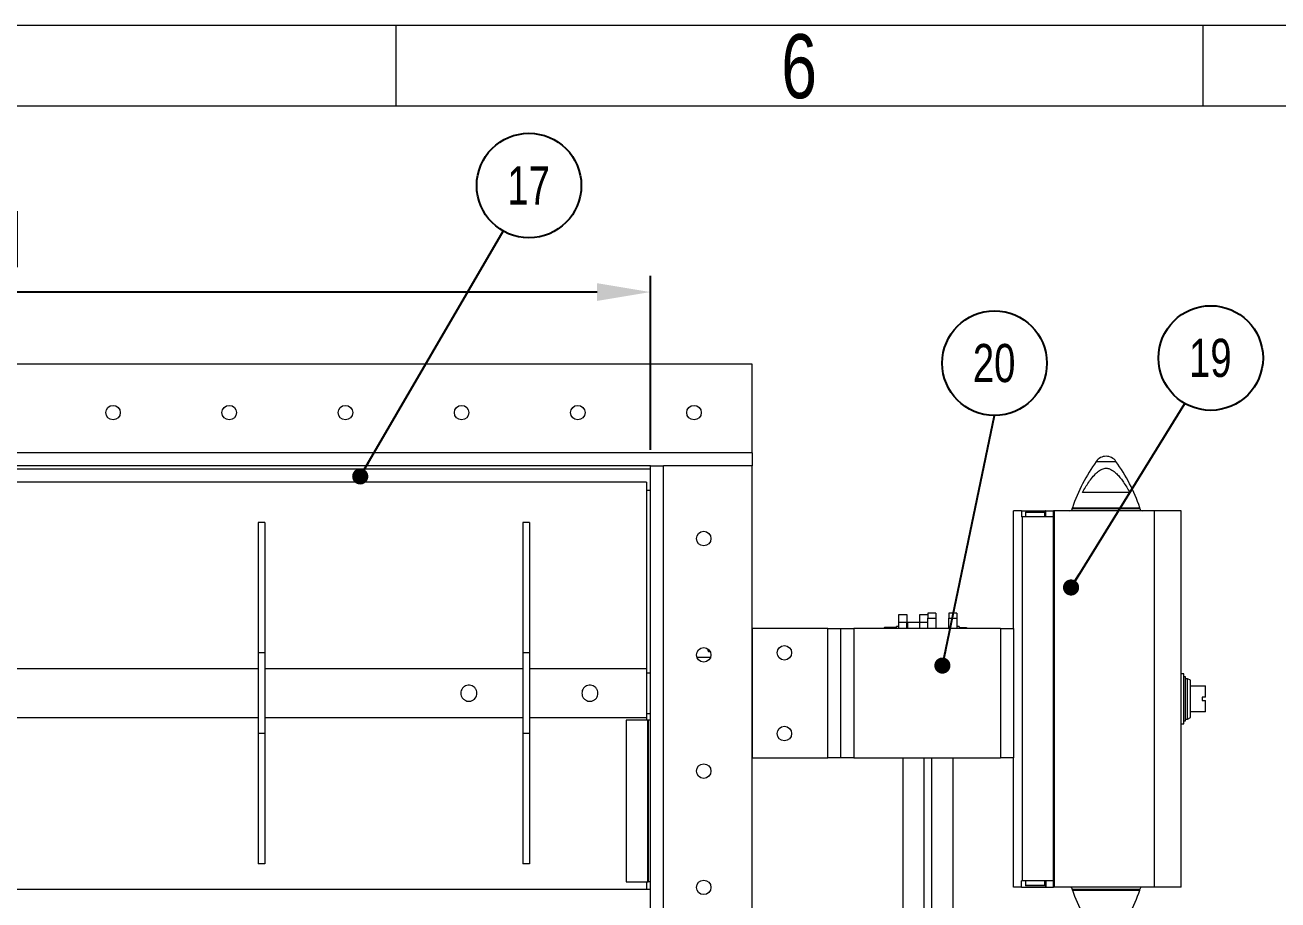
# Model space of a CAD drawing. Header units: millimetres. Extents: x -3124 to 13554, y -5049 to 691.
# Drawn here: x -1584 to -32, y -393 to 691 of the extents above; entities that cross this region are included whole.
import ezdxf

# ---------------------------------------------------------------- set-up
doc = ezdxf.new("R2010")
doc.units = ezdxf.units.MM
doc.header["$PDSIZE"] = -1
doc.layers.add('SHEET', color=179, linetype='Continuous')
doc.styles.add('SLDTEXTSTYLE0', font='TXT', dxfattribs={"width": 0.75})
doc.dimstyles.new('Copy of ISO-25', dxfattribs={"dimscale": 20, "dimtxt": 3.5, "dimasz": 3.302, "dimexe": 1, "dimexo": 1, "dimgap": 1.524, "dimtad": 1, "dimtih": 1, "dimtoh": 1, "dimlfac": 20, "dimzin": 0, "dimtxsty": 'Standard', "dimcen": 2.5, "dimazin": 0, "dimtfac": 1, "dimtmove": 0, "dimatfit": 3, "dimfxl": 1, "dimtzin": 0, "dimarcsym": 0})
doc.dimstyles.new('SLDDIMSTYLE1', dxfattribs={"dimtxt": 0.18, "dimasz": 3.302, "dimexe": 0, "dimexo": 0.0625, "dimgap": 0, "dimtad": 0, "dimtih": 1, "dimtoh": 1, "dimdec": 0, "dimrnd": 1e-09, "dimzin": 0, "dimdsep": 46, "dimtxsty": 'Standard', "dimsah": 1, "dimcen": 0.09, "dimadec": 0, "dimazin": 0, "dimtfac": 3.302, "dimtdec": 0, "dimtofl": 0, "dimtmove": 0, "dimatfit": 3, "dimfxl": 1, "dimfrac": 2, "dimtolj": 1, "dimtzin": 0, "dimarcsym": 0})

# ---------------------------------------------------------------- blocks, each defined once
blk = doc.blocks.new('*D1')
at = {"color": 0, "lineweight": -2, "transparency": 16777216}
for p, q in [((-2429.4, 165), (-2429.4, 380.3)), ((-809.4, 165), (-809.4, 380.3)), ((-875.4, 360.3), (-2363.3, 360.3))]:
    blk.add_line(p, q, dxfattribs=at)
at = {"color": 0, "transparency": 16777216}
for points in [[(-2363.3, 371.3), (-2363.3, 349.3), (-2429.4, 360.3)], [(-875.4, 371.3), (-875.4, 349.3), (-809.4, 360.3)]]:
    blk.add_solid(points, dxfattribs=at)
at = {"layer": 'Defpoints', "color": 0, "transparency": 16777216}
for p in [(-2429.4, 360.3), (-2429.4, 145), (-809.4, 145)]:
    blk.add_point(p, dxfattribs=at)
at = {"color": 0, "transparency": 16777216, "insert": (-1619.4, 425.8), "char_height": 70, "attachment_point": 5}
blk.add_mtext('H', dxfattribs=at)

msp = doc.modelspace()

# ---------------------------------------------------------------- linework, layer by layer
at = {"linetype": 'Continuous', "lineweight": 20}
for p, q in [((-3124.3055, 690.95077), (4875.69418, 690.95077)), ((-1124.30558, 590.95078), (-1124.30558, 690.95077)), ((-124.30562, 590.95078), (-124.30562, 690.95077)), ((-3024.30551, 590.95078), (4775.69418, 590.95078)), ((-683.36623, 271.00259), (-2555.36618, 271.00259)), ((-683.36623, 161.00258), (-683.36623, 271.00259)), ((-683.36623, 161.00258), (-2555.36618, 161.00258)), ((-683.36623, 161.00258), (-683.36623, 145.00267)), ((-809.36627, 145.00267), (-2429.36618, 145.00267)), ((-2429.36618, 141.26605), (-809.36627, 141.26605)), ((-809.36627, -1474.9973), (-809.36627, 145.00267)), ((-809.36627, 145.00267), (-793.36624, 145.00267)), ((-683.36623, 145.00267), (-793.36624, 145.00267)), ((-793.36624, -1474.9973), (-793.36624, 145.00267)), ((-683.36623, -1474.9973), (-683.36623, 145.00267)), ((-256.90038, 150.61075), (-244.66617, 150.61075)), ((-244.66617, 150.61075), (-232.4322, 150.61075)), ((-814.36627, 125.00269), (-2424.36619, 125.00269)), ((-814.36627, 125.00269), (-814.36627, -106.49733)), ((-814.36627, 115.00258), (-809.36627, 115.00258)), ((-215.37573, 111.93151), (-273.95684, 111.93151)), ((-286.50863, 93.19658), (-244.66617, 93.19658)), ((-244.66617, 93.19658), (-202.82395, 93.19658)), ((-359.36624, -56.49738), (-359.36624, 89.43159)), ((-349.66618, 89.43159), (-359.36624, 89.43159)), ((-349.66618, 89.43159), (-349.66618, 81.83152)), ((-349.66618, 89.43159), (-319.66621, 89.43159)), ((-348.36632, 81.83152), (-349.66618, 81.83152)), ((-348.36632, -368.9684), (-348.36632, 81.83152)), ((-309.66622, 81.83152), (-348.36632, 81.83152)), ((-344.70135, 87.3316), (-344.70135, 81.83152)), ((-320.70119, 87.3316), (-344.70135, 87.3316)), ((-321.20115, 87.83156), (-344.20115, 87.83156)), ((-320.70119, 81.83152), (-320.70119, 87.3316)), ((-319.66621, 89.43159), (-319.66621, 81.83152)), ((-319.35078, 89.43159), (-319.66621, 89.43159)), ((-319.35078, 81.83152), (-319.35078, 89.43159)), ((-319.35078, 89.43159), (-309.66622, 89.43159)), ((-309.66622, -376.56847), (-309.66622, 89.43159)), ((-308.46626, 89.43159), (-309.66622, 89.43159)), ((-308.46626, -376.56847), (-308.46626, 89.43159)), ((-184.66623, 89.43159), (-308.46626, 89.43159)), ((-286.66622, 92.2646), (-244.66617, 92.2646)), ((-244.66617, 92.2646), (-202.66635, 92.2646)), ((-184.66623, -376.56847), (-184.66623, 89.43159)), ((-151.66624, 89.43159), (-184.66623, 89.43159)), ((-151.66624, -376.56847), (-151.66624, 89.43159)), ((-1287.36618, 75.00262), (-1295.36619, 75.00262)), ((-1295.36619, 75.00262), (-1295.36619, -86.49735)), ((-1287.36618, 75.00262), (-1287.36618, -86.49735)), ((-959.36624, 75.00262), (-967.36626, 75.00262)), ((-967.36626, 75.00262), (-967.36626, -86.49735)), ((-959.36624, 75.00262), (-959.36624, -86.49735)), ((-501.41626, -39.01475), (-491.41627, -39.01475)), ((-501.41626, -49.01474), (-501.41626, -39.01475)), ((-491.41627, -39.01475), (-491.41627, -49.01474)), ((-475.51638, -39.01475), (-465.51615, -39.01475)), ((-475.51638, -49.01474), (-475.51638, -39.01475)), ((-455.51616, -37.39243), (-465.51615, -37.39243)), ((-465.51615, -37.39243), (-465.51615, -39.01475)), ((-465.51615, -39.01475), (-465.51615, -41.55223)), ((-465.51615, -41.55223), (-465.51615, -43.6136)), ((-465.51615, -43.6136), (-455.51616, -43.6136)), ((-465.51615, -56.22809), (-465.51615, -43.6136)), ((-455.51616, -37.39243), (-455.51616, -43.6136)), ((-455.51616, -43.6136), (-455.51616, -56.22809)), ((-429.61627, -37.39243), (-439.61626, -37.39243)), ((-439.61626, -37.39243), (-439.61626, -43.6136)), ((-439.61626, -43.6136), (-429.61627, -43.6136)), ((-439.61626, -56.22809), (-439.61626, -43.6136)), ((-429.61627, -37.39243), (-429.61627, -43.6136)), ((-429.61627, -43.6136), (-429.61627, -56.22809)), ((-683.36623, -56.49738), (-683.36623, -216.49734)), ((-589.36625, -56.49738), (-683.36623, -56.49738)), ((-589.36625, -216.49734), (-589.36625, -56.49738)), ((-589.36625, -56.49738), (-573.36622, -56.49738)), ((-573.36622, -216.49734), (-573.36622, -56.49738)), ((-573.36622, -56.49738), (-557.36619, -56.49738)), ((-557.36619, -56.49738), (-557.36619, -216.49734)), ((-375.36627, -56.49738), (-557.36619, -56.49738)), ((-519.24449, -55.1583), (-520.01744, -56.49738)), ((-519.24449, -55.1583), (-519.85794, -56.49738)), ((-505.48798, -55.1583), (-519.24449, -55.1583)), ((-504.71502, -56.49738), (-505.48798, -55.1583)), ((-505.48798, -55.1583), (-504.87453, -56.49738)), ((-501.41626, -54.01473), (-504.41629, -54.01473)), ((-504.41629, -56.49738), (-504.41629, -54.01473)), ((-501.41626, -56.49738), (-501.41626, -49.01474)), ((-491.41627, -49.01474), (-501.41626, -49.01474)), ((-491.41627, -56.49738), (-491.41627, -49.01474)), ((-475.86638, -49.04478), (-490.86624, -49.04478)), ((-490.86624, -49.04478), (-490.86624, -56.49738)), ((-475.86638, -49.04478), (-475.86638, -56.49738)), ((-475.51638, -56.49738), (-475.51638, -49.01474)), ((-465.51615, -49.01474), (-475.51638, -49.01474)), ((-455.51616, -56.22809), (-465.51615, -56.22809)), ((-465.51615, -56.22809), (-465.51615, -56.49738)), ((-455.51616, -56.22809), (-455.51616, -56.49738)), ((-429.61627, -56.22809), (-439.61626, -56.22809)), ((-439.61626, -56.22809), (-439.61626, -56.49738)), ((-426.61625, -54.01473), (-429.61627, -54.01473)), ((-429.61627, -56.22809), (-429.61627, -56.49738)), ((-426.61625, -54.01473), (-426.61625, -55.15139)), ((-426.61625, -55.15139), (-426.61625, -56.49738)), ((-426.61625, -55.27859), (-417.68795, -55.27859)), ((-416.915, -56.49738), (-417.18441, -56.03092)), ((-375.36627, -56.49738), (-375.36627, -216.49734)), ((-375.36627, -56.49738), (-359.36624, -56.49738)), ((-359.36624, -56.49738), (-359.36624, -216.49734)), ((-1287.36618, -86.49735), (-1295.36619, -86.49735)), ((-1295.36619, -86.49735), (-1295.36619, -186.49737)), ((-1287.36618, -86.49735), (-1287.36618, -186.49737)), ((-959.36624, -86.49735), (-967.36626, -86.49735)), ((-967.36626, -86.49735), (-967.36626, -186.49737)), ((-959.36624, -86.49735), (-959.36624, -186.49737)), ((-735.07469, -92.49739), (-751.65777, -92.49739)), ((-738.36629, -81.51405), (-738.36629, -83.81634)), ((-738.36629, -83.81634), (-737.40225, -84.78038)), ((-737.40225, -82.25708), (-737.40225, -84.78038)), ((-737.40225, -84.78038), (-735.41539, -84.78038)), ((-1295.36619, -106.49733), (-1615.36623, -106.49733)), ((-967.36626, -106.49733), (-1287.36618, -106.49733)), ((-814.36627, -106.49733), (-959.36624, -106.49733)), ((-814.36627, -106.49733), (-814.36627, -136.4973)), ((-809.36627, -111.49733), (-814.36627, -111.49733)), ((-148.31622, -112.56842), (-151.66624, -112.56842)), ((-148.31622, -174.56846), (-148.31622, -112.56842)), ((-146.16616, -116.26844), (-148.31622, -116.26844)), ((-146.16616, -170.86844), (-146.16616, -116.26844)), ((-143.86685, -118.56847), (-146.16616, -118.56847)), ((-140.16635, -120.56844), (-143.86685, -118.56847)), ((-143.86685, -168.56842), (-143.86685, -118.56847)), ((-140.16635, -127.56841), (-140.16635, -120.56844)), ((-814.36627, -136.4973), (-814.36627, -166.49739)), ((-140.16635, -159.56847), (-140.16635, -127.56841)), ((-140.16635, -127.56841), (-121.66627, -127.56841)), ((-121.66627, -141.56847), (-121.66627, -127.56841)), ((-121.66627, -141.56847), (-125.66621, -141.56847)), ((-125.66621, -141.56847), (-125.66621, -145.56841)), ((-125.66621, -145.56841), (-121.66627, -145.56841)), ((-121.66627, -159.56847), (-121.66627, -145.56841)), ((-1615.36623, -166.49739), (-1295.36619, -166.49739)), ((-1287.36618, -166.49739), (-967.36626, -166.49739)), ((-959.36624, -166.49739), (-814.36627, -166.49739)), ((-839.36624, -169.99738), (-839.36624, -369.9973)), ((-813.10289, -169.99738), (-839.36624, -169.99738)), ((-814.36627, -161.4974), (-809.36627, -161.4974)), ((-814.36627, -166.49739), (-814.36627, -169.99738)), ((-813.10289, -169.99738), (-813.10289, -369.9973)), ((-812.36629, -169.99738), (-813.10289, -169.99738)), ((-809.36627, -169.99738), (-812.36629, -169.99738)), ((-812.36629, -169.99738), (-812.36629, -369.9973)), ((-146.16616, -168.56842), (-143.86685, -168.56842)), ((-143.86685, -168.56842), (-140.16635, -166.56844)), ((-140.16635, -166.56844), (-140.16635, -159.56847)), ((-121.66627, -159.56847), (-140.16635, -159.56847)), ((-151.66624, -174.56846), (-148.31622, -174.56846)), ((-148.31622, -170.86844), (-146.16616, -170.86844)), ((-1287.36618, -186.49737), (-1295.36619, -186.49737)), ((-1295.36619, -186.49737), (-1295.36619, -347.99734)), ((-1287.36618, -186.49737), (-1287.36618, -347.99734)), ((-959.36624, -186.49737), (-967.36626, -186.49737)), ((-967.36626, -186.49737), (-967.36626, -347.99734)), ((-959.36624, -186.49737), (-959.36624, -347.99734)), ((-683.36623, -216.49734), (-589.36625, -216.49734)), ((-573.36622, -216.49734), (-589.36625, -216.49734)), ((-557.36619, -216.49734), (-573.36622, -216.49734)), ((-557.36619, -216.49734), (-375.36627, -216.49734)), ((-496.76615, -216.49734), (-496.76615, -990.64476)), ((-470.06637, -990.64476), (-470.06637, -216.49734)), ((-460.96617, -216.49734), (-460.96617, -439.65784)), ((-434.26615, -439.65784), (-434.26615, -216.49734)), ((-359.36624, -216.49734), (-375.36627, -216.49734)), ((-359.36624, -376.56847), (-359.36624, -216.49734)), ((-1287.36618, -347.99734), (-1295.36619, -347.99734)), ((-959.36624, -347.99734), (-967.36626, -347.99734)), ((-839.36624, -369.9973), (-813.10289, -369.9973)), ((-814.36627, -369.9973), (-814.36627, -379.70236)), ((-813.10289, -369.9973), (-812.36629, -369.9973)), ((-809.36627, -369.9973), (-812.36629, -369.9973)), ((-349.66618, -376.56847), (-349.66618, -368.9684)), ((-348.36632, -368.9684), (-349.66618, -368.9684)), ((-309.66622, -368.9684), (-348.36632, -368.9684)), ((-344.70135, -368.9684), (-344.70135, -374.46836)), ((-320.70119, -374.46836), (-320.70119, -368.9684)), ((-319.66621, -368.9684), (-319.66621, -376.56847)), ((-319.35078, -368.9684), (-319.35078, -376.56847)), ((-809.36627, -379.70236), (-2429.36618, -379.70236)), ((-349.66618, -376.56847), (-359.36624, -376.56847)), ((-349.66618, -376.56847), (-319.66621, -376.56847)), ((-320.70119, -374.46836), (-344.70135, -374.46836)), ((-321.20115, -374.96844), (-344.20115, -374.96844)), ((-319.35078, -376.56847), (-319.66621, -376.56847)), ((-319.35078, -376.56847), (-309.66622, -376.56847)), ((-308.46626, -376.56847), (-309.66622, -376.56847)), ((-184.66623, -376.56847), (-308.46626, -376.56847)), ((-286.66622, -379.40136), (-244.66617, -379.40136)), ((-286.50863, -380.33346), (-244.66617, -380.33346)), ((-244.66617, -379.40136), (-202.66635, -379.40136)), ((-244.66617, -380.33346), (-202.82395, -380.33346)), ((-151.66624, -376.56847), (-184.66623, -376.56847))]:
    msp.add_line(p, q, dxfattribs=at)
for centre in [(-1475.36622, 211.00263), (-1331.36623, 211.00263), (-1187.36624, 211.00263), (-1043.36624, 211.00263), (-899.36625, 211.00263), (-755.36625, 211.00263), (-743.36625, 55.00264), (-643.36626, -86.49736), (-743.36625, -88.99736), (-643.36626, -186.49735), (-743.36625, -232.99735), (-743.36625, -376.99735)]:
    msp.add_circle(centre, 9, dxfattribs=at)
for centre, radius, start, end in [((-244.66627, 141.93156), 15, 35.35285502, 144.64714498), ((-69.31138, 17.53036), 229.99999, 144.64714498, 160.79290726), ((-420.02116, 17.53036), 229.99999, 19.20709274, 35.35285502), ((-283.83327, 92.26457), 2.833, 160.7929052, 179.99999791), ((-205.49927, 92.26457), 2.833, 0.00000209, 19.2070948), ((-344.20127, 87.33157), 0.5, 90, 180), ((-321.20127, 87.33157), 0.5, 0, 90), ((-289.49927, 92.26457), 2.833, 270, 0.00000209), ((-199.83327, 92.26457), 2.833, 179.99999791, 270), ((-344.20127, -374.46841), 0.5, 180, 270), ((-321.20127, -374.46841), 0.5, 270, 0), ((-289.49927, -379.40141), 2.833, 359.99999791, 90.00000085), ((-283.83327, -379.40141), 2.833, 180.00000209, 199.20709271), ((-69.31138, -304.66721), 229.99999, 199.20709271, 215.35285502), ((-420.02116, -304.66721), 229.99999, 324.64714498, 340.79290729), ((-205.49927, -379.40141), 2.833, 340.79290729, 359.99999791), ((-199.83327, -379.40141), 2.833, 89.99999915, 180.00000209)]:
    msp.add_arc(centre, radius, start, end, dxfattribs=at)
for points, knots in [([(-273.95684, 111.93151), (-272.75449, 114.13593), (-270.35008, 118.54422), (-266.27805, 124.88463), (-261.82694, 130.9559), (-257.70903, 135.4274), (-254.2069, 138.39772), (-251.79646, 140.02087), (-249.3948, 141.19934), (-247.07013, 141.91669), (-244.70864, 142.16529), (-242.40921, 141.93077), (-239.93835, 141.22329), (-237.35805, 139.93578), (-234.0277, 137.58887), (-230.36792, 134.19225), (-226.56337, 129.70168), (-222.79352, 124.46922), (-218.99821, 118.57458), (-216.58333, 114.14605), (-215.37573, 111.93151)], [0, 0, 0, 0, 0.0863468515, 0.1726722823, 0.2589679962, 0.345082826, 0.380936481, 0.4167374353, 0.444732609, 0.4726763803, 0.4999804806, 0.5258155126, 0.5516891711, 0.5879927497, 0.6243951296, 0.6915465533, 0.7590638662, 0.8265466744, 0.9132622778, 1, 1, 1, 1]), ([(-417.68795, -55.27859), (-417.55291, -55.46071), (-417.25557, -55.8617), (-417.07643, -56.27293), (-416.97866, -56.49738)], [0, 0, 0, 0, 0.4541853914, 1, 1, 1, 1]), ([(-1044.36628, -136.4973), (-1044.26171, -135.40625), (-1044.0527, -133.22546), (-1042.43076, -130.30268), (-1039.99933, -128.00198), (-1036.86979, -126.61474), (-1033.48851, -126.35451), (-1030.29457, -127.1762), (-1027.53128, -128.95212), (-1025.43154, -131.58832), (-1024.31167, -134.82726), (-1024.33164, -138.20006), (-1025.40415, -141.31237), (-1027.41344, -143.93907), (-1030.23497, -145.81847), (-1033.55284, -146.65399), (-1036.88236, -146.35516), (-1039.88799, -145.04494), (-1042.34004, -142.82267), (-1044.03984, -139.85816), (-1044.25914, -137.6003), (-1044.36628, -136.4973)], [0, 0, 0, 0, 0.0517213211, 0.1033801902, 0.1566626096, 0.2114486949, 0.2643668819, 0.3148866197, 0.3662419638, 0.4202718643, 0.4748113948, 0.5269787999, 0.5776532877, 0.6296796406, 0.684060919, 0.7382969585, 0.7897492549, 0.8402501222, 0.8929655087, 0.9477123697, 1, 1, 1, 1]), ([(-894.36619, -136.4973), (-894.26167, -135.40625), (-894.05275, -133.22545), (-892.43079, -130.30268), (-889.99936, -128.00198), (-886.86982, -126.61474), (-883.48854, -126.35451), (-880.29459, -127.17619), (-877.53133, -128.95215), (-875.43139, -131.58825), (-874.3118, -134.82729), (-874.33146, -138.20009), (-875.40423, -141.31235), (-877.41345, -143.93908), (-880.235, -145.81847), (-883.55287, -146.65399), (-886.88239, -146.35516), (-889.88802, -145.04494), (-892.34006, -142.82267), (-894.0399, -139.85817), (-894.2591, -137.6003), (-894.36619, -136.4973)], [0, 0, 0, 0, 0.0517209862, 0.1033798278, 0.1566622189, 0.211448275, 0.2643664339, 0.3148861449, 0.3662414617, 0.4202724955, 0.474811385, 0.5269787515, 0.577653823, 0.6296801482, 0.6840613977, 0.7382974084, 0.7897496774, 0.8402505179, 0.8929658763, 0.9477127083, 1, 1, 1, 1])]:
    msp.add_open_spline(points, degree=3, knots=knots, dxfattribs=at)
at = {"layer": 'SHEET', "color": 0}
for centre in [(-959.88081, 492.14595), (-115.0106, 278.61469), (-382.94802, 272.19182)]:
    msp.add_circle(centre, 64.80461, dxfattribs=at)

# ---------------------------------------------------------------- texts
at = {"linetype": 'Continuous', "lineweight": 20, "insert": (-625.10486, 679.72093), "char_height": 79.375, "attachment_point": 2, "style": 'SLDTEXTSTYLE0'}
msp.add_mtext('6', dxfattribs=at)
at = {"layer": 'SHEET', "color": 0, "char_height": 47.25, "attachment_point": 2, "style": 'SLDTEXTSTYLE0'}
for s, insert in [('17', (-960.35659, 515.95831)), ('20', (-383.4238, 296.00419)), ('19', (-115.48639, 302.42705))]:
    msp.add_mtext(s, dxfattribs=dict(at, insert=insert))

# ---------------------------------------------------------------- dimensions: what is measured, and where the dimension line sits
dim = msp.add_linear_dim(base=(-2429.36618, 360.3268), p1=(-809.36627, 145.00267), p2=(-2429.36618, 145.00267), text='H', dimstyle='Copy of ISO-25')
dim.commit()
dim.dimension.update_dxf_attribs({"geometry": '*D1', "text_midpoint": (-1619.36623, 360.3268), "dimtype": 160})

# ---------------------------------------------------------------- leaders
at = {"layer": 'SHEET', "color": 0}
for points in [[(-1169.02765, 131.95142), (-992.03925, 435.88341)], [(-288.12276, -5.59678), (-147.16904, 222.35215)], [(-447.56893, -102.3128), (-382.94802, 207.38721)]]:
    msp.add_leader(points, dimstyle='SLDDIMSTYLE1', override={"dimasz": 20, "dimldrblk": 'Dot'}, dxfattribs=at)

doc.saveas('drawing.dxf')
